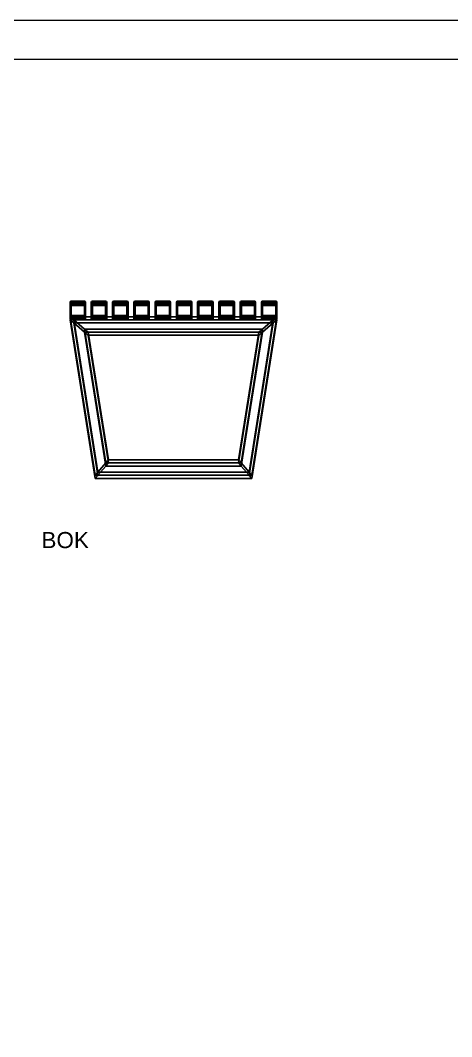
# Model space of a CAD drawing. Header units: millimetres. Extents: x -5557 to 383, y 1082 to 5282.
# Drawn here: x -2751 to -1635, y 2655 to 5282 of the extents above; entities that cross this region are included whole.
import ezdxf

# ---------------------------------------------------------------- set-up
doc = ezdxf.new("R2010")
doc.units = ezdxf.units.MM
doc.layers.add('tabelka', color=155, linetype='Continuous')
doc.layers.add('WYMIAR', color=96, linetype='Continuous')

# ---------------------------------------------------------------- blocks, each defined once
blk = doc.blocks.new('bok')
for p, q in [((-58.8, -539.3), (-58.8, -505.3)), ((-55.8, -505.3), (-58.8, -505.3)), ((-55.8, -502.3), (-21.8, -502.3)), ((-55.8, -505.3), (-55.8, -502.3)), ((-55.8, -505.3), (-55.8, -539.3)), ((-21.8, -505.3), (-55.8, -505.3)), ((-21.8, -502.3), (-21.8, -505.3)), ((-18.8, -505.3), (-21.8, -505.3)), ((-21.8, -539.3), (-21.8, -505.3)), ((-18.8, -505.3), (-18.8, -539.3)), ((-0.8, -505.3), (-3.8, -505.3)), ((-3.8, -539.3), (-3.8, -505.3)), ((-0.8, -502.3), (33.2, -502.3)), ((-0.8, -505.3), (-0.8, -502.3)), ((33.2, -505.3), (-0.8, -505.3)), ((-0.8, -505.3), (-0.8, -539.3)), ((33.2, -502.3), (33.2, -505.3)), ((36.2, -505.3), (33.2, -505.3)), ((33.2, -539.3), (33.2, -505.3)), ((36.2, -505.3), (36.2, -539.3)), ((54.2, -505.3), (51.2, -505.3)), ((51.2, -539.3), (51.2, -505.3)), ((54.2, -502.3), (88.2, -502.3)), ((54.2, -505.3), (54.2, -502.3)), ((88.2, -505.3), (54.2, -505.3)), ((54.2, -505.3), (54.2, -539.3)), ((88.2, -502.3), (88.2, -505.3)), ((91.2, -505.3), (88.2, -505.3)), ((88.2, -539.3), (88.2, -505.3)), ((91.2, -505.3), (91.2, -539.3)), ((109.2, -505.3), (106.2, -505.3)), ((106.2, -539.3), (106.2, -505.3)), ((109.2, -502.3), (143.2, -502.3)), ((109.2, -505.3), (109.2, -502.3)), ((143.2, -505.3), (109.2, -505.3)), ((109.2, -505.3), (109.2, -539.3)), ((143.2, -502.3), (143.2, -505.3)), ((146.2, -505.3), (143.2, -505.3)), ((143.2, -539.3), (143.2, -505.3)), ((146.2, -505.3), (146.2, -539.3)), ((161.2, -539.3), (161.2, -505.3)), ((164.2, -505.3), (161.2, -505.3)), ((164.2, -502.3), (198.2, -502.3)), ((164.2, -505.3), (164.2, -502.3)), ((164.2, -505.3), (164.2, -539.3)), ((198.2, -505.3), (164.2, -505.3)), ((198.2, -502.3), (198.2, -505.3)), ((201.2, -505.3), (198.2, -505.3)), ((198.2, -539.3), (198.2, -505.3)), ((201.2, -505.3), (201.2, -539.3)), ((219.2, -505.3), (216.2, -505.3)), ((216.2, -539.3), (216.2, -505.3)), ((219.2, -502.3), (253.2, -502.3)), ((219.2, -505.3), (219.2, -502.3)), ((253.2, -505.3), (219.2, -505.3)), ((219.2, -505.3), (219.2, -539.3)), ((253.2, -502.3), (253.2, -505.3)), ((256.2, -505.3), (253.2, -505.3)), ((253.2, -539.3), (253.2, -505.3)), ((256.2, -505.3), (256.2, -539.3)), ((271.2, -539.3), (271.2, -505.3)), ((274.2, -505.3), (271.2, -505.3)), ((274.2, -502.3), (308.2, -502.3)), ((274.2, -505.3), (274.2, -502.3)), ((308.2, -505.3), (274.2, -505.3)), ((274.2, -505.3), (274.2, -539.3)), ((308.2, -502.3), (308.2, -505.3)), ((311.2, -505.3), (308.2, -505.3)), ((308.2, -539.3), (308.2, -505.3)), ((311.2, -505.3), (311.2, -539.3)), ((326.2, -539.3), (326.2, -505.3)), ((329.2, -505.3), (326.2, -505.3)), ((329.2, -502.3), (363.2, -502.3)), ((329.2, -505.3), (329.2, -502.3)), ((329.2, -505.3), (329.2, -539.3)), ((363.2, -505.3), (329.2, -505.3)), ((363.2, -502.3), (363.2, -505.3)), ((366.2, -505.3), (363.2, -505.3)), ((363.2, -539.3), (363.2, -505.3)), ((366.2, -505.3), (366.2, -539.3)), ((381.2, -539.3), (381.2, -505.3)), ((384.2, -505.3), (381.2, -505.3)), ((384.2, -505.3), (384.2, -502.3)), ((384.2, -502.3), (418.2, -502.3)), ((384.2, -505.3), (384.2, -539.3)), ((418.2, -505.3), (384.2, -505.3)), ((418.2, -502.3), (418.2, -505.3)), ((421.2, -505.3), (418.2, -505.3)), ((418.2, -539.3), (418.2, -505.3)), ((421.2, -505.3), (421.2, -539.3)), ((436.2, -539.3), (436.2, -505.3)), ((439.2, -505.3), (436.2, -505.3)), ((439.2, -502.3), (473.2, -502.3)), ((439.2, -505.3), (439.2, -502.3)), ((473.2, -505.3), (439.2, -505.3)), ((439.2, -505.3), (439.2, -539.3)), ((473.2, -502.3), (473.2, -505.3)), ((476.2, -505.3), (473.2, -505.3)), ((473.2, -539.3), (473.2, -505.3)), ((476.2, -505.3), (476.2, -539.3)), ((-55.8, -539.3), (-58.8, -539.3)), ((-58.8, -542.3), (6.2, -952.3)), ((-55.8, -542.3), (-58.8, -542.3)), ((-55.8, -542.3), (-55.8, -539.3)), ((-55.8, -539.3), (-21.8, -539.3)), ((-21.8, -542.3), (-55.8, -542.3)), ((-49.4, -550.3), (13, -944.3)), ((-49.4, -550.3), (-21.3, -574.3)), ((466.8, -550.3), (-49.4, -550.3)), ((-18.8, -539.3), (-21.8, -539.3)), ((-21.8, -539.3), (-21.8, -542.3)), ((-0.8, -542.3), (-21.8, -542.3)), ((-0.8, -539.3), (-3.8, -539.3)), ((-0.8, -539.3), (33.2, -539.3)), ((-0.8, -542.3), (-0.8, -539.3)), ((33.2, -542.3), (-0.8, -542.3)), ((33.2, -539.3), (33.2, -542.3)), ((36.2, -539.3), (33.2, -539.3)), ((54.2, -542.3), (33.2, -542.3)), ((54.2, -539.3), (51.2, -539.3)), ((54.2, -539.3), (88.2, -539.3)), ((54.2, -542.3), (54.2, -539.3)), ((88.2, -542.3), (54.2, -542.3)), ((88.2, -539.3), (88.2, -542.3)), ((91.2, -539.3), (88.2, -539.3)), ((109.2, -542.3), (88.2, -542.3)), ((109.2, -539.3), (106.2, -539.3)), ((109.2, -539.3), (143.2, -539.3)), ((109.2, -542.3), (109.2, -539.3)), ((143.2, -542.3), (109.2, -542.3)), ((146.2, -539.3), (143.2, -539.3)), ((143.2, -539.3), (143.2, -542.3)), ((164.2, -542.3), (143.2, -542.3)), ((164.2, -539.3), (161.2, -539.3)), ((164.2, -542.3), (164.2, -539.3)), ((164.2, -539.3), (198.2, -539.3)), ((198.2, -542.3), (164.2, -542.3)), ((198.2, -539.3), (198.2, -542.3)), ((201.2, -539.3), (198.2, -539.3)), ((219.2, -542.3), (198.2, -542.3)), ((219.2, -539.3), (216.2, -539.3)), ((219.2, -539.3), (253.2, -539.3)), ((219.2, -542.3), (219.2, -539.3)), ((253.2, -542.3), (219.2, -542.3)), ((256.2, -539.3), (253.2, -539.3)), ((253.2, -539.3), (253.2, -542.3)), ((274.2, -542.3), (253.2, -542.3)), ((274.2, -539.3), (271.2, -539.3)), ((274.2, -542.3), (274.2, -539.3)), ((274.2, -539.3), (308.2, -539.3)), ((308.2, -542.3), (274.2, -542.3)), ((311.2, -539.3), (308.2, -539.3)), ((308.2, -539.3), (308.2, -542.3)), ((329.2, -542.3), (308.2, -542.3)), ((329.2, -539.3), (326.2, -539.3)), ((329.2, -539.3), (363.2, -539.3)), ((329.2, -542.3), (329.2, -539.3)), ((363.2, -542.3), (329.2, -542.3)), ((366.2, -539.3), (363.2, -539.3)), ((363.2, -539.3), (363.2, -542.3)), ((384.2, -542.3), (363.2, -542.3)), ((384.2, -539.3), (381.2, -539.3)), ((384.2, -542.3), (384.2, -539.3)), ((384.2, -539.3), (418.2, -539.3)), ((418.2, -542.3), (384.2, -542.3)), ((404.4, -944.3), (466.8, -550.3)), ((411.2, -952.3), (476.2, -542.3)), ((421.2, -539.3), (418.2, -539.3)), ((418.2, -539.3), (418.2, -542.3)), ((439.2, -542.3), (418.2, -542.3)), ((439.2, -539.3), (436.2, -539.3)), ((438.7, -574.3), (466.8, -550.3)), ((439.2, -539.3), (473.2, -539.3)), ((439.2, -542.3), (439.2, -539.3)), ((473.2, -542.3), (439.2, -542.3)), ((473.2, -539.3), (473.2, -542.3)), ((476.2, -539.3), (473.2, -539.3)), ((476.2, -542.3), (473.2, -542.3)), ((-21.3, -574.3), (33.5, -920.3)), ((438.7, -574.3), (-21.3, -574.3)), ((383.9, -920.3), (438.7, -574.3)), ((-11.9, -582.3), (40.4, -912.3)), ((429.4, -582.3), (-11.9, -582.3)), ((377.1, -912.3), (429.4, -582.3)), ((40.4, -912.3), (377.1, -912.3)), ((13, -944.3), (33.5, -920.3)), ((13, -944.3), (404.4, -944.3)), ((33.5, -920.3), (383.9, -920.3)), ((404.4, -944.3), (383.9, -920.3)), ((6.2, -952.3), (411.2, -952.3))]:
    blk.add_line(p, q)
at = {"flags": 128}
for points in [[(-58.8, -542.3), (-58.6, -542.4), (-58.2, -542.8), (-57.5, -543.4), (-56.6, -544.2), (-55.4, -545.1), (-54.1, -546.3), (-52.6, -547.5), (-51, -548.9), (-49.4, -550.3)], [(-49.4, -550.3), (-51, -548.9), (-52.6, -547.5), (-54.1, -546.3), (-55.4, -545.1), (-56.6, -544.2), (-57.5, -543.4), (-58.2, -542.8), (-58.6, -542.4), (-58.8, -542.3)], [(466.8, -550.3), (468.5, -548.9), (470.1, -547.5), (471.5, -546.3), (472.9, -545.1), (474, -544.2), (475, -543.4), (475.7, -542.8), (476.1, -542.4), (476.2, -542.3)], [(476.2, -542.3), (476.1, -542.4), (475.7, -542.8), (475, -543.4), (474, -544.2), (472.9, -545.1), (471.5, -546.3), (470.1, -547.5), (468.5, -548.9), (466.8, -550.3)], [(-21.3, -574.3), (-19.7, -575.7), (-18.1, -577), (-16.6, -578.3), (-15.3, -579.4), (-14.1, -580.4), (-13.2, -581.2), (-12.5, -581.8), (-12.1, -582.2), (-11.9, -582.3)], [(-11.9, -582.3), (-12.1, -582.2), (-12.5, -581.8), (-13.2, -581.2), (-14.1, -580.4), (-15.3, -579.4), (-16.6, -578.3), (-18.1, -577), (-19.7, -575.7), (-21.3, -574.3)], [(429.4, -582.3), (429.5, -582.2), (429.9, -581.8), (430.6, -581.2), (431.6, -580.4), (432.7, -579.4), (434.1, -578.3), (435.5, -577), (437.1, -575.7), (438.7, -574.3)], [(438.7, -574.3), (437.1, -575.7), (435.5, -577), (434.1, -578.3), (432.7, -579.4), (431.6, -580.4), (430.6, -581.2), (429.9, -581.8), (429.5, -582.2), (429.4, -582.3)], [(33.5, -920.3), (34.9, -918.7), (36.2, -917.2), (37.3, -915.8), (38.4, -914.6), (39.2, -913.6), (39.9, -912.9), (40.2, -912.4), (40.4, -912.3)], [(40.4, -912.3), (40.3, -912.4), (40, -912.8), (39.5, -913.4), (38.8, -914.2), (37.9, -915.1), (37, -916.3), (35.9, -917.5), (34.7, -918.9), (33.5, -920.3)], [(383.9, -920.3), (382.7, -918.9), (381.6, -917.5), (380.5, -916.3), (379.5, -915.1), (378.7, -914.2), (378, -913.4), (377.5, -912.8), (377.2, -912.4), (377.1, -912.3)], [(377.1, -912.3), (377.2, -912.4), (377.5, -912.8), (378, -913.4), (378.7, -914.2), (379.5, -915.1), (380.5, -916.3), (381.6, -917.5), (382.7, -918.9), (383.9, -920.3)], [(6.2, -952.3), (6.3, -952.2), (6.6, -951.8), (7.1, -951.2), (7.8, -950.4), (8.7, -949.4), (9.6, -948.3), (10.7, -947), (11.9, -945.7), (13, -944.3)], [(13, -944.3), (11.9, -945.7), (10.7, -947), (9.6, -948.3), (8.7, -949.4), (7.8, -950.4), (7.1, -951.2), (6.6, -951.8), (6.3, -952.2), (6.2, -952.3)], [(411.2, -952.3), (411.1, -952.2), (410.8, -951.8), (410.3, -951.2), (409.6, -950.4), (408.8, -949.4), (407.8, -948.3), (406.7, -947), (405.6, -945.7), (404.4, -944.3)], [(404.4, -944.3), (405.7, -945.8), (407, -947.3), (408.2, -948.7), (409.2, -949.9), (410.1, -950.9), (410.7, -951.7), (411.1, -952.1), (411.2, -952.3)]]:
    blk.add_lwpolyline(points, dxfattribs=at)
for centre, start, end in [((-55.8, -505.3), 90, 180), ((-21.8, -505.3), 0, 90), ((-0.8, -505.3), 90, 180), ((33.2, -505.3), 0, 90), ((54.2, -505.3), 90, 180), ((88.2, -505.3), 0, 90), ((109.2, -505.3), 90, 180), ((143.2, -505.3), 0, 90), ((164.2, -505.3), 90, 180), ((198.2, -505.3), 0, 90), ((219.2, -505.3), 90, 180), ((253.2, -505.3), 0, 90), ((274.2, -505.3), 90, 180), ((308.2, -505.3), 0, 90), ((329.2, -505.3), 90, 180), ((363.2, -505.3), 0, 90), ((384.2, -505.3), 90, 180), ((418.2, -505.3), 0, 90), ((439.2, -505.3), 90, 180), ((473.2, -505.3), 0, 90), ((-55.8, -539.3), 180, 270), ((-21.8, -539.3), 270, 0), ((-0.8, -539.3), 180, 270), ((33.2, -539.3), 270, 0), ((54.2, -539.3), 180, 270), ((88.2, -539.3), 270, 0), ((109.2, -539.3), 180, 270), ((143.2, -539.3), 270, 0), ((164.2, -539.3), 180, 270), ((198.2, -539.3), 270, 0), ((219.2, -539.3), 180, 270), ((253.2, -539.3), 270, 0), ((274.2, -539.3), 180, 270), ((308.2, -539.3), 270, 0), ((329.2, -539.3), 180, 270), ((363.2, -539.3), 270, 0), ((384.2, -539.3), 180, 270), ((418.2, -539.3), 270, 0), ((439.2, -539.3), 180, 270), ((473.2, -539.3), 270, 0)]:
    blk.add_arc(centre, 3, start, end)

msp = doc.modelspace()

# ---------------------------------------------------------------- linework, layer by layer
at = {"layer": 'tabelka', "lineweight": 5}
for points in [[(-5557.37, 5281.73), (382.63, 5281.73), (382.63, 1081.73), (-5557.37, 1081.73)], [(-5457.37, 5181.73), (282.63, 5181.73), (282.63, 1181.73), (-5457.37, 1181.73)]]:
    msp.add_lwpolyline(points, close=True, dxfattribs=at)

# ---------------------------------------------------------------- block references
for p in [(-2563.26, 5058.15), (-2563.26, 5050.15)]:
    msp.add_blockref('bok', p)

# ---------------------------------------------------------------- texts
at = {"layer": 'WYMIAR', "insert": (-2695.99, 3959.36), "char_height": 41.5951, "width": 196.5247, "attachment_point": 1}
msp.add_mtext('{\\f@Arial Unicode MS|b0|i0|c238|p34;BOK}', dxfattribs=at)

doc.saveas('drawing.dxf')
